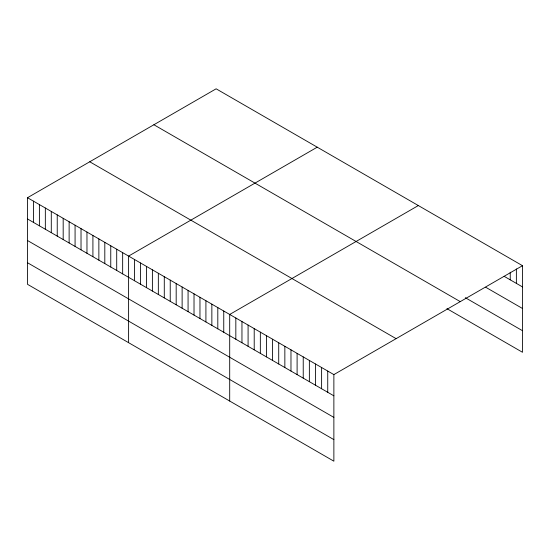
<?xml version="1.0" encoding="UTF-8"?>
<svg xmlns="http://www.w3.org/2000/svg" width="550" height="550" viewBox="0 0 550 550"><rect width="100%" height="100%" fill="white"/><g stroke="black" fill="none" stroke-linecap="round" stroke-linejoin="round"><path stroke-width="0.82" d="M27.5 197.718L333.871 374.598L333.871 461.189L27.5 284.309L27.5 197.718L216.129 88.811L522.5 265.691L522.5 352.282L446.93 308.653M317.233 147.18L128.604 256.087L128.604 342.678M418.337 205.549L229.701 314.456L229.701 401.053M333.871 374.598L522.5 265.691M504.116 276.306L522.5 286.921M485.732 287.265L522.5 308.488M465.314 297.694L522.5 330.715M153.883 124.747L460.254 301.627M89.746 161.776L396.117 338.656M27.5 218.948L333.871 395.828M27.5 240.515L333.871 417.395M27.5 262.742L333.871 439.622M516.374 268.943L516.374 283.381M510.242 272.202L510.242 279.847M327.738 371.058L327.738 392.288M321.613 367.524L321.613 388.747M315.487 363.983L315.487 385.213M309.361 360.442L309.361 381.672M303.229 356.909L303.229 378.139M297.103 353.368L297.103 374.598M290.978 349.834L290.978 371.064M284.852 346.294L284.852 367.524M278.719 342.76L278.719 363.99M272.594 339.219L272.594 360.449M266.468 335.679L266.468 356.909M260.343 332.145L260.343 353.375M254.21 328.604L254.21 349.834M248.084 325.071L248.084 346.301M241.959 321.53L241.959 342.76M235.833 317.996L235.833 339.226M223.754 311.025L223.754 332.255M217.807 307.587L217.807 328.817M211.86 304.157L211.86 325.387M205.913 300.719L205.913 321.949M199.966 297.289L199.966 318.519M194.019 293.858L194.019 315.088M188.072 290.421L188.072 311.651M182.126 286.99L182.126 308.22M176.179 283.553L176.179 304.782M170.232 280.122L170.232 301.352M164.285 276.684L164.285 297.914M158.338 273.254L158.338 294.484M152.391 269.823L152.391 291.053M146.444 266.386L146.444 287.616M140.498 262.955L140.498 284.185M134.551 259.518L134.551 280.748M122.657 252.649L122.657 273.879M116.71 249.219L116.71 270.449M110.763 245.788L110.763 267.018M104.809 242.351L104.809 263.581M98.863 238.92L98.863 260.15M92.916 235.482L92.916 256.712M86.969 232.052L86.969 253.282M81.022 228.614L81.022 249.844M75.075 225.184L75.075 246.414M69.128 221.753L69.128 242.983M63.181 218.316L63.181 239.546M57.234 214.885L57.234 236.115M51.287 211.447L51.287 232.678M45.341 208.017L45.341 229.247M39.394 204.579L39.394 225.809M33.447 201.149L33.447 222.379"/></g></svg>
